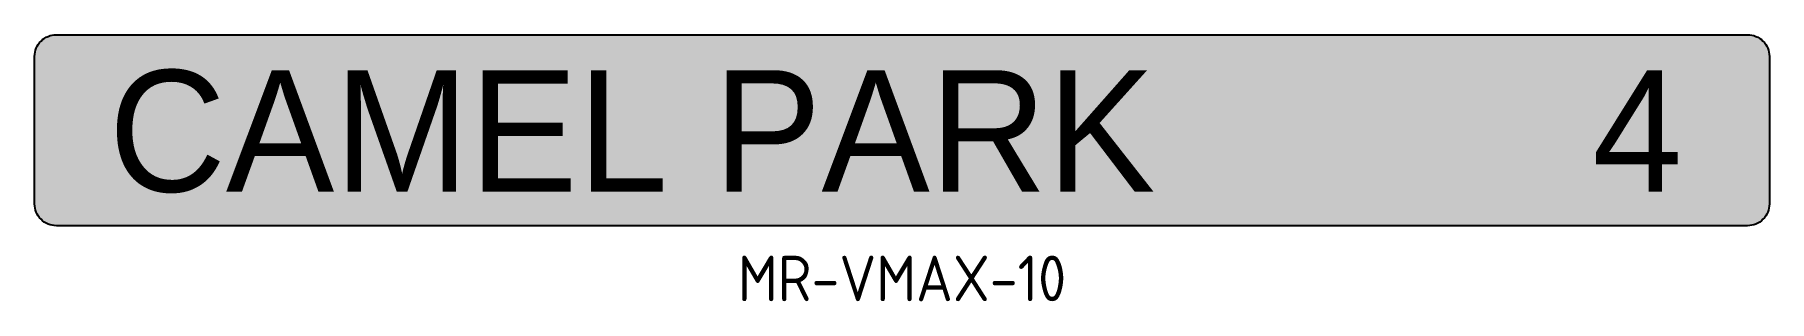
# Model space of a CAD drawing. Header units: millimetres. Extents: x -67 to 67, y -6 to 15.
import ezdxf

# ---------------------------------------------------------------- set-up
doc = ezdxf.new("R2010")
doc.units = ezdxf.units.MM
doc.layers.add('BROWN', color=7, linetype='Continuous', true_color=0x603311)
doc.layers.add('DIM', color=1, linetype='Continuous')
doc.layers.add('WHITE LETTERS', color=255, linetype='Continuous')
doc.styles.add('FHWAD', font='')
doc.styles.add('T35', font='isocp2.shx', dxfattribs={"height": 3.5})
doc.styles.get('FHWAD').set_extended_font_data('FHWA Series D2000EX')

msp = doc.modelspace()

# ---------------------------------------------------------------- hatches: boundary and pattern name
at = {"layer": 'BROWN'}
h = msp.add_hatch(color=256, dxfattribs=at)
edge = h.paths.add_edge_path()
edge.add_line((66.67, 13), (66.67, 1.67))
edge.add_arc((65, 1.67), 1.67, -90, 0, ccw=False)
edge.add_line((65, 0), (-65, 0))
edge.add_arc((-65, 1.67), 1.67, 180, 270, ccw=False)
edge.add_line((-66.67, 1.67), (-66.67, 13))
edge.add_arc((-65, 13), 1.67, 90, 180, ccw=False)
edge.add_line((-65, 14.67), (65, 14.67))
edge.add_arc((65, 13), 1.67, 0, 90, ccw=False)

# ---------------------------------------------------------------- linework, layer by layer
msp.add_lwpolyline([(66.67, 13), (66.67, 1.67, -0.414214), (65, 0), (-65, 0, -0.414214), (-66.67, 1.67), (-66.67, 13, -0.414214), (-65, 14.67), (65, 14.67, -0.414214)], format="xyb", close=True, dxfattribs=at)

# ---------------------------------------------------------------- texts
at = {"layer": 'DIM', "color": 3, "insert": (0, -2.3), "char_height": 3.5, "width": 16.4248, "attachment_point": 2, "style": 'T35'}
msp.add_mtext('MR-VMAX-10', dxfattribs=at)
at = {"layer": 'WHITE LETTERS', "style": 'FHWAD'}
for s, height, p in [('CAMEL PARK', 9.333, (-60.98, 2.61)), ('4', 9.33, (53.06, 2.61))]:
    msp.add_text(s, height=height, dxfattribs=at).set_placement(p)

doc.saveas('drawing.dxf')
